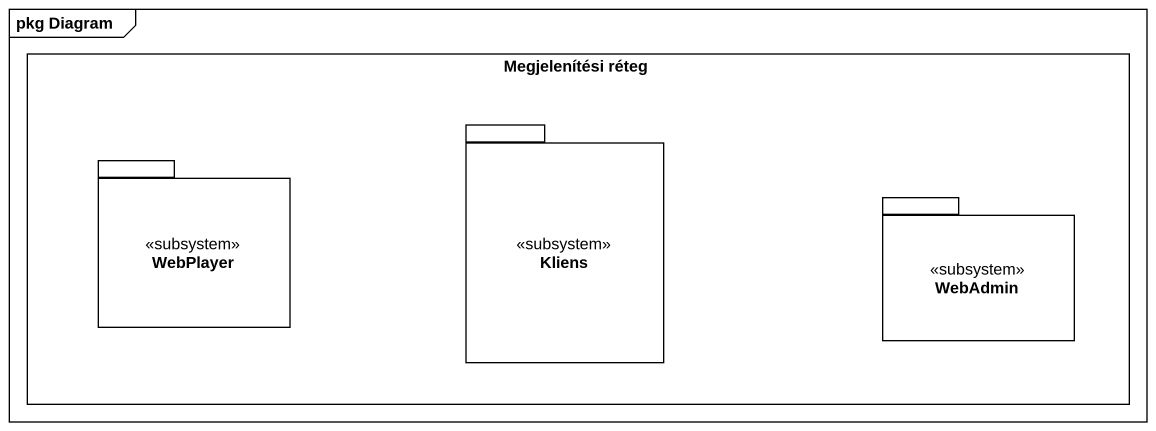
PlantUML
@startuml
mainframe pkg Diagram
rectangle "Megjelenítési réteg" as Megjelenítési_réteg {
  package Kliens <<subsystem>> {
  }
  package WebPlayer <<subsystem>> {
  }
  package WebAdmin <<subsystem>> {
  }
}
@enduml
